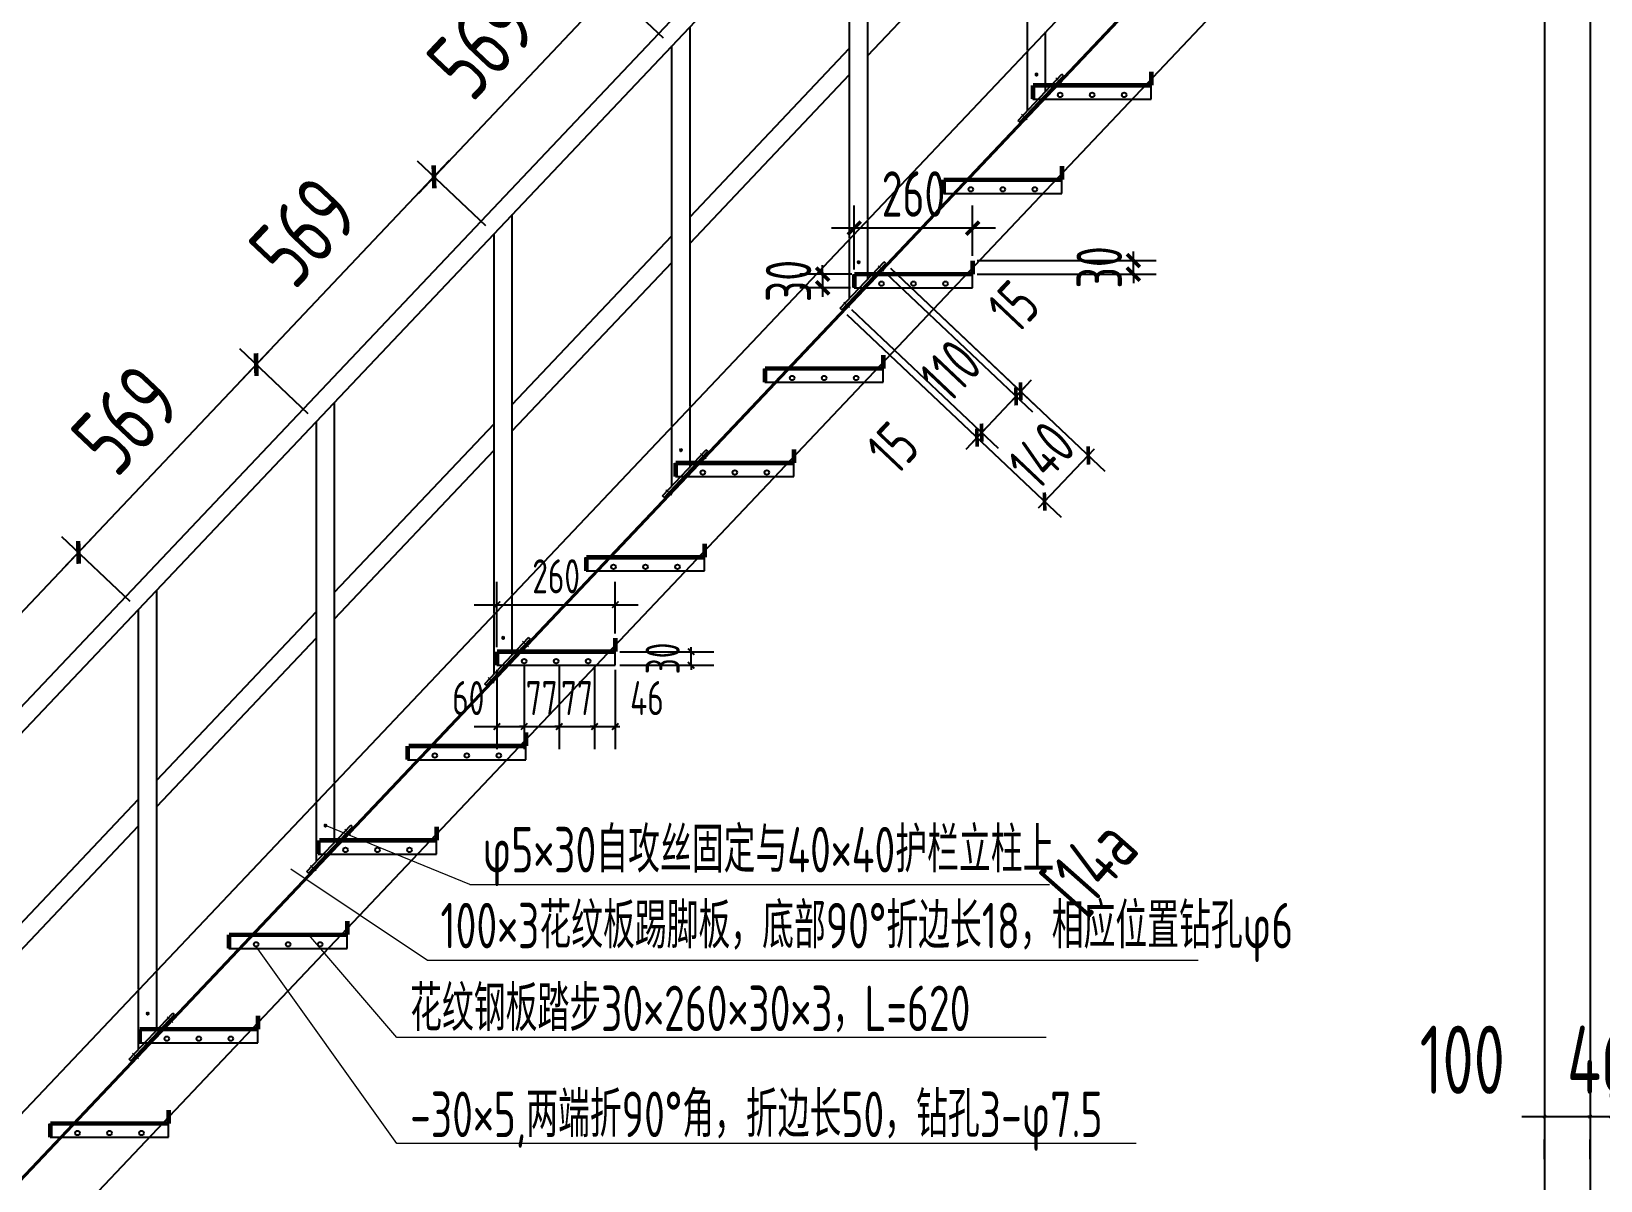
# Model space of a CAD drawing. Extents: x 498328 to 716449, y -893371 to -467753.
# Drawn here: x 532740 to 539642, y -870049 to -864996 of the extents above; entities that cross this region are included whole.
import ezdxf
from ezdxf.enums import TextEntityAlignment as Align

# ---------------------------------------------------------------- set-up
doc = ezdxf.new("R2010")
doc.units = 0
doc.header["$LTSCALE"] = 1000
doc.header["$PDMODE"] = 35
doc.header["$PDSIZE"] = 20
doc.linetypes.add('CENTER2', pattern=[28.575, 19.05, -3.175, 3.175, -3.175])
doc.layers.get('0').update_dxf_attribs({"linetype": 'CONTINUOUS'})
doc.layers.get('Defpoints').update_dxf_attribs({"linetype": 'CONTINUOUS'})
for name, color, linetype in [('01', 7, 'CONTINUOUS'), ('1轮廓实线层', 7, 'CONTINUOUS'), ('DIM', 3, 'CONTINUOUS'), ('PUB_TEXT', 7, 'CONTINUOUS'), ('焊缝', 1, 'CONTINUOUS'), ('设备基础', 2, 'CONTINUOUS')]:
    doc.layers.add(name, color=color, linetype=linetype)
doc.layers.add('平立面图文字', color=7, linetype='CONTINUOUS', lineweight=18)
doc.styles.add('StTextStyle', font='yjkeng.shx', dxfattribs={"width": 0.7, "height": 250, "bigfont": 'yjkchn.shx'})
doc.styles.add('TSSD_DIMENSION', font='Tssdeng.shx', dxfattribs={"width": 0.7, "bigfont": 'hztxt.shx'})
doc.styles.add('TSSD_REIN', font='Tssdeng.shx', dxfattribs={"width": 0.7, "bigfont": 'hztxt.shx'})
doc.dimstyles.new('TSSD_50_100', dxfattribs={"dimtxt": 300, "dimasz": 80, "dimexe": 100, "dimexo": 250, "dimgap": 100, "dimtad": 1, "dimdec": 0, "dimlfac": 0.5, "dimzin": 0, "dimdsep": 46, "dimtxsty": 'TSSD_DIMENSION', "dimblk": 'ARCHTICK', "dimcen": 0, "dimdle": 100, "dimclrt": 7, "dimadec": 0, "dimazin": 0, "dimtfac": 1, "dimtdec": 0, "dimtix": 1, "dimtmove": 2, "dimatfit": 3, "dimldrblk": 'ARCHTICK', "dimfxl": 0, "dimtolj": 1, "dimtzin": 0, "dimarcsym": 0})

# ---------------------------------------------------------------- blocks, each defined once
blk = doc.blocks.new('_ARCHTICK')
at = {"color": 0, "const_width": 0.4}
blk.add_lwpolyline([(-0.71, -0.71), (0.71, 0.71)], dxfattribs=at)
blk = doc.blocks.new('*D543')
at = {"layer": 'Defpoints', "color": 0, "transparency": 16777216}
for p in [(532946.6, -867286.9), (533211, -867537.3), (532429.1, -868363.1)]:
    blk.add_point(p, dxfattribs=at)
at = {"layer": 'DIM', "color": 0, "lineweight": -2, "transparency": 16777216}
for p, q in [((532095.9, -868185.3), (533015.3, -867214.3)), ((533174.7, -867503), (532874, -867218.2)), ((532392.7, -868328.7), (532092, -868044))]:
    blk.add_line(p, q, dxfattribs=at)
at = {"layer": 'DIM', "color": 0, "lineweight": -2, "transparency": 16777216, "xscale": 50, "yscale": 50, "zscale": 50}
for p, rotation in [((532946.6, -867286.9), 46.56131384240513), ((532164.6, -868112.7), 226.5613138424051)]:
    blk.add_blockref('_ARCHTICK', p, dxfattribs=dict(at, rotation=rotation))
at = {"layer": 'DIM', "color": 7, "transparency": 16777216, "insert": (532374.1, -867527.9), "char_height": 300, "attachment_point": 5, "rotation": 46.56131, "style": 'TSSD_DIMENSION'}
blk.add_mtext('\\A1;569', dxfattribs=at)
blk = doc.blocks.new('*D544')
at = {"layer": 'Defpoints', "color": 0, "transparency": 16777216}
for p in [(533728.5, -866461.1), (533993, -866711.5), (533211, -867537.3)]:
    blk.add_point(p, dxfattribs=at)
at = {"layer": 'DIM', "color": 0, "lineweight": -2, "transparency": 16777216}
for p, q in [((532877.8, -867359.5), (533797.3, -866388.5)), ((533956.7, -866677.2), (533655.9, -866392.4)), ((533174.7, -867503), (532874, -867218.2))]:
    blk.add_line(p, q, dxfattribs=at)
at = {"layer": 'DIM', "color": 0, "lineweight": -2, "transparency": 16777216, "xscale": 50, "yscale": 50, "zscale": 50}
for p, rotation in [((533728.5, -866461.1), 46.56131384306661), ((532946.6, -867286.9), 226.5613138430666)]:
    blk.add_blockref('_ARCHTICK', p, dxfattribs=dict(at, rotation=rotation))
at = {"layer": 'DIM', "color": 7, "transparency": 16777216, "insert": (533156, -866702.1), "char_height": 300, "attachment_point": 5, "rotation": 46.56131, "style": 'TSSD_DIMENSION'}
blk.add_mtext('\\A1;569', dxfattribs=at)
blk = doc.blocks.new('*D545')
at = {"layer": 'Defpoints', "color": 0, "transparency": 16777216}
for p in [(534510.5, -865635.3), (534774.9, -865885.8), (533993, -866711.5)]:
    blk.add_point(p, dxfattribs=at)
at = {"layer": 'DIM', "color": 0, "lineweight": -2, "transparency": 16777216}
for p, q in [((533659.8, -866533.7), (534579.3, -865562.7)), ((534738.6, -865851.4), (534437.9, -865566.6)), ((533956.7, -866677.2), (533655.9, -866392.4))]:
    blk.add_line(p, q, dxfattribs=at)
at = {"layer": 'DIM', "color": 0, "lineweight": -2, "transparency": 16777216, "xscale": 50, "yscale": 50, "zscale": 50}
for p, rotation in [((534510.5, -865635.3), 46.56131384306661), ((533728.5, -866461.1), 226.5613138430666)]:
    blk.add_blockref('_ARCHTICK', p, dxfattribs=dict(at, rotation=rotation))
at = {"layer": 'DIM', "color": 7, "transparency": 16777216, "insert": (533938, -865876.3), "char_height": 300, "attachment_point": 5, "rotation": 46.56131, "style": 'TSSD_DIMENSION'}
blk.add_mtext('\\A1;569', dxfattribs=at)
blk = doc.blocks.new('*D546')
at = {"layer": 'Defpoints', "color": 0, "transparency": 16777216}
for p in [(535292.5, -864809.6), (535556.9, -865060), (534774.9, -865885.8)]:
    blk.add_point(p, dxfattribs=at)
at = {"layer": 'DIM', "color": 0, "lineweight": -2, "transparency": 16777216}
for p, q in [((534441.7, -865708), (535361.2, -864736.9)), ((535520.6, -865025.6), (535219.9, -864740.8)), ((534738.6, -865851.4), (534437.9, -865566.6))]:
    blk.add_line(p, q, dxfattribs=at)
at = {"layer": 'DIM', "color": 0, "lineweight": -2, "transparency": 16777216, "xscale": 50, "yscale": 50, "zscale": 50}
for p, rotation in [((535292.5, -864809.6), 46.56131384306661), ((534510.5, -865635.3), 226.5613138430666)]:
    blk.add_blockref('_ARCHTICK', p, dxfattribs=dict(at, rotation=rotation))
at = {"layer": 'DIM', "color": 7, "transparency": 16777216, "insert": (534720, -865050.6), "char_height": 300, "attachment_point": 5, "rotation": 46.56131, "style": 'TSSD_DIMENSION'}
blk.add_mtext('\\A1;569', dxfattribs=at)
blk = doc.blocks.new('*D547')
at = {"layer": 'Defpoints', "color": 0, "transparency": 16777216}
for p in [(536074.4, -863983.8), (536338.9, -864234.2), (535556.9, -865060)]:
    blk.add_point(p, dxfattribs=at)
at = {"layer": 'DIM', "color": 0, "lineweight": -2, "transparency": 16777216}
for p, q in [((535223.7, -864882.2), (536143.2, -863911.2)), ((536302.6, -864199.8), (536001.8, -863915)), ((535520.6, -865025.6), (535219.9, -864740.8))]:
    blk.add_line(p, q, dxfattribs=at)
at = {"layer": 'DIM', "color": 0, "lineweight": -2, "transparency": 16777216, "xscale": 50, "yscale": 50, "zscale": 50}
for p, rotation in [((536074.4, -863983.8), 46.56131384306661), ((535292.5, -864809.6), 226.5613138430666)]:
    blk.add_blockref('_ARCHTICK', p, dxfattribs=dict(at, rotation=rotation))
at = {"layer": 'DIM', "color": 7, "transparency": 16777216, "insert": (535501.9, -864224.8), "char_height": 300, "attachment_point": 5, "rotation": 46.56131, "style": 'TSSD_DIMENSION'}
blk.add_mtext('\\A1;569', dxfattribs=at)
blk = doc.blocks.new('*D554')
at = {"layer": 'Defpoints', "color": 0, "transparency": 16777216}
for p in [(536504.8, -866023.2), (536312.3, -866226.6), (537388.8, -866860.3)]:
    blk.add_point(p, dxfattribs=at)
at = {"layer": 'DIM', "color": 0, "lineweight": -2, "transparency": 16777216}
for p, q in [((536519.3, -866037), (537461.4, -866929.1)), ((536326.8, -866240.3), (537268.9, -867132.4)), ((537388.8, -866860.3), (537416.3, -866831.3)), ((537196.3, -867063.6), (537388.8, -866860.3)), ((537196.3, -867063.6), (537168.8, -867092.7))]:
    blk.add_line(p, q, dxfattribs=at)
at = {"layer": 'DIM', "color": 0, "lineweight": -2, "transparency": 16777216, "xscale": 40, "yscale": 40, "zscale": 40}
for p, rotation in [((537388.8, -866860.3), 226.5613138423711), ((537196.3, -867063.6), 46.56131384237104)]:
    blk.add_blockref('_ARCHTICK', p, dxfattribs=dict(at, rotation=rotation))
at = {"layer": 'DIM', "color": 7, "transparency": 16777216, "insert": (537183.6, -866858.9), "char_height": 200, "attachment_point": 5, "rotation": 46.56131, "style": 'TSSD_DIMENSION'}
blk.add_mtext('\\A1;140', dxfattribs=at)
blk = doc.blocks.new('*D555')
at = {"layer": 'Defpoints', "color": 0, "transparency": 16777216}
for p in [(536312.3, -866226.6), (536332.9, -866204.8), (536919.6, -866760.3)]:
    blk.add_point(p, dxfattribs=at)
at = {"layer": 'DIM', "color": 0, "lineweight": -2, "transparency": 16777216}
for p, q in [((536347.5, -866218.5), (536992.2, -866829.1)), ((536326.8, -866240.3), (536971.6, -866850.9)), ((536899, -866782.1), (536871.5, -866811.2)), ((536899, -866782.1), (536919.6, -866760.3)), ((536919.6, -866760.3), (536947.1, -866731.3))]:
    blk.add_line(p, q, dxfattribs=at)
at = {"layer": 'DIM', "color": 0, "lineweight": -2, "transparency": 16777216, "xscale": 40, "yscale": 40, "zscale": 40}
for p, rotation in [((536919.6, -866760.3), 226.5613138423768), ((536899, -866782.1), 46.5613138423768)]:
    blk.add_blockref('_ARCHTICK', p, dxfattribs=dict(at, rotation=rotation))
at = {"layer": 'DIM', "color": 7, "transparency": 16777216, "insert": (536529, -866826.8), "char_height": 200, "attachment_point": 5, "rotation": 46.56131, "style": 'TSSD_DIMENSION'}
blk.add_mtext('\\A1;15', dxfattribs=at)
blk = doc.blocks.new('*D556')
at = {"layer": 'Defpoints', "color": 0, "transparency": 16777216}
for p in [(536484.2, -866045), (536332.9, -866204.8), (537070.9, -866600.6)]:
    blk.add_point(p, dxfattribs=at)
at = {"layer": 'DIM', "color": 0, "lineweight": -2, "transparency": 16777216}
for p, q in [((536498.7, -866058.8), (537143.5, -866669.4)), ((536347.5, -866218.5), (536992.2, -866829.1)), ((536850.9, -866832.9), (537139.6, -866528))]:
    blk.add_line(p, q, dxfattribs=at)
at = {"layer": 'DIM', "color": 0, "lineweight": -2, "transparency": 16777216, "xscale": 40, "yscale": 40, "zscale": 40}
for p, rotation in [((537070.9, -866600.6), 46.56131384306661), ((536919.6, -866760.3), 226.5613138430666)]:
    blk.add_blockref('_ARCHTICK', p, dxfattribs=dict(at, rotation=rotation))
at = {"layer": 'DIM', "color": 7, "transparency": 16777216, "insert": (536782.5, -866487.1), "char_height": 200, "attachment_point": 5, "rotation": 46.56131, "style": 'TSSD_DIMENSION'}
blk.add_mtext('\\A1;110', dxfattribs=at)
blk = doc.blocks.new('*D557')
at = {"layer": 'Defpoints', "color": 0, "transparency": 16777216}
for p in [(536504.8, -866023.2), (536484.2, -866045), (537091.5, -866578.8)]:
    blk.add_point(p, dxfattribs=at)
at = {"layer": 'DIM', "color": 0, "lineweight": -2, "transparency": 16777216}
for p, q in [((536498.7, -866058.8), (537143.5, -866669.4)), ((536519.3, -866037), (537164.1, -866647.6)), ((537070.9, -866600.6), (537091.5, -866578.8)), ((537091.5, -866578.8), (537119, -866549.8)), ((537070.9, -866600.6), (537043.4, -866629.6))]:
    blk.add_line(p, q, dxfattribs=at)
at = {"layer": 'DIM', "color": 0, "lineweight": -2, "transparency": 16777216, "xscale": 40, "yscale": 40, "zscale": 40}
for p, rotation in [((537070.9, -866600.6), 46.56131384306656), ((537091.5, -866578.8), 226.5613138430666)]:
    blk.add_blockref('_ARCHTICK', p, dxfattribs=dict(at, rotation=rotation))
at = {"layer": 'DIM', "color": 7, "transparency": 16777216, "insert": (537059.9, -866205.2), "char_height": 200, "attachment_point": 5, "rotation": 46.56131, "style": 'TSSD_DIMENSION'}
blk.add_mtext('\\A1;15', dxfattribs=at)
blk = doc.blocks.new('*D558')
at = {"layer": 'Defpoints', "color": 0, "transparency": 16777216}
for p in [(536880, -866003.4), (537587.1, -866003.4), (536880, -866063.4)]:
    blk.add_point(p, dxfattribs=at)
at = {"layer": 'DIM', "color": 0, "lineweight": -2, "transparency": 16777216}
for p, q in [((536900, -866003.4), (537687.1, -866003.4)), ((537587.1, -866003.4), (537587.1, -865963.4)), ((537587.1, -866063.4), (537587.1, -866003.4)), ((536900, -866063.4), (537687.1, -866063.4)), ((537587.1, -866063.4), (537587.1, -866103.4))]:
    blk.add_line(p, q, dxfattribs=at)
at = {"layer": 'DIM', "color": 0, "lineweight": -2, "transparency": 16777216, "xscale": 40, "yscale": 40, "zscale": 40}
for p, rotation in [((537587.1, -866003.4), 270), ((537587.1, -866063.4), 90)]:
    blk.add_blockref('_ARCHTICK', p, dxfattribs=dict(at, rotation=rotation))
at = {"layer": 'DIM', "color": 7, "transparency": 16777216, "insert": (537437.1, -866033.4), "char_height": 200, "attachment_point": 5, "rotation": 90, "style": 'TSSD_DIMENSION'}
blk.add_mtext('\\A1;30', dxfattribs=at)
blk = doc.blocks.new('*D559')
at = {"layer": 'Defpoints', "color": 0, "transparency": 16777216}
for p in [(536368.8, -866063.4), (536220.1, -866123.4), (536363.4, -866123.4)]:
    blk.add_point(p, dxfattribs=at)
at = {"layer": 'DIM', "color": 0, "lineweight": -2, "transparency": 16777216}
for p, q in [((536220.1, -866063.4), (536220.1, -866023.4)), ((536348.8, -866063.4), (536120.1, -866063.4)), ((536220.1, -866063.4), (536220.1, -866123.4)), ((536343.4, -866123.4), (536120.1, -866123.4)), ((536220.1, -866123.4), (536220.1, -866163.4))]:
    blk.add_line(p, q, dxfattribs=at)
at = {"layer": 'DIM', "color": 0, "lineweight": -2, "transparency": 16777216, "xscale": 40, "yscale": 40, "zscale": 40}
for p, rotation in [((536220.1, -866063.4), 270), ((536220.1, -866123.4), 90)]:
    blk.add_blockref('_ARCHTICK', p, dxfattribs=dict(at, rotation=rotation))
at = {"layer": 'DIM', "color": 7, "transparency": 16777216, "insert": (536070.1, -866093.4), "char_height": 200, "attachment_point": 5, "rotation": 90, "style": 'TSSD_DIMENSION'}
blk.add_mtext('\\A1;30', dxfattribs=at)
blk = doc.blocks.new('*D560')
at = {"layer": 'Defpoints', "color": 0, "transparency": 16777216}
for p in [(536359.4, -865860.9), (536880, -866003.4), (536359.4, -866063.4)]:
    blk.add_point(p, dxfattribs=at)
at = {"layer": 'DIM', "color": 0, "lineweight": -2, "transparency": 16777216}
for p, q in [((536359.4, -866043.4), (536359.4, -865760.9)), ((536880, -865983.4), (536880, -865760.9)), ((536980, -865860.9), (536259.4, -865860.9))]:
    blk.add_line(p, q, dxfattribs=at)
at = {"layer": 'DIM', "color": 0, "lineweight": -2, "transparency": 16777216, "xscale": 40, "yscale": 40, "zscale": 40, "rotation": 180}
blk.add_blockref('_ARCHTICK', (536359.4, -865860.9), dxfattribs=at)
at = {"layer": 'DIM', "color": 0, "lineweight": -2, "transparency": 16777216, "xscale": 40, "yscale": 40, "zscale": 40}
blk.add_blockref('_ARCHTICK', (536880, -865860.9), dxfattribs=at)
at = {"layer": 'DIM', "color": 7, "transparency": 16777216, "insert": (536619.7, -865710.9), "char_height": 200, "attachment_point": 5, "style": 'TSSD_DIMENSION'}
blk.add_mtext('\\A1;260', dxfattribs=at)
blk = doc.blocks.new('*D561')
at = {"layer": 'Defpoints', "color": 0, "transparency": 16777216}
for p in [(534787.5, -867783.4), (534906.9, -867765.2), (534906.9, -868052.6)]:
    blk.add_point(p, dxfattribs=at)
at = {"layer": 'DIM', "color": 0, "lineweight": -2, "transparency": 16777216}
for p, q in [((534787.5, -867803.4), (534787.5, -868152.6)), ((534906.9, -867785.2), (534906.9, -868152.6)), ((534687.5, -868052.6), (535006.9, -868052.6))]:
    blk.add_line(p, q, dxfattribs=at)
at = {"layer": 'DIM', "color": 0, "lineweight": -2, "transparency": 16777216, "xscale": 20, "yscale": 20, "zscale": 20, "rotation": 180}
blk.add_blockref('_ARCHTICK', (534787.5, -868052.6), dxfattribs=at)
at = {"layer": 'DIM', "color": 0, "lineweight": -2, "transparency": 16777216, "xscale": 20, "yscale": 20, "zscale": 20}
blk.add_blockref('_ARCHTICK', (534906.9, -868052.6), dxfattribs=at)
at = {"layer": 'DIM', "color": 7, "transparency": 16777216, "insert": (534661.6, -867927.6), "char_height": 150, "attachment_point": 5, "style": 'TSSD_DIMENSION'}
blk.add_mtext('\\A1;60', dxfattribs=at)
blk = doc.blocks.new('*D562')
at = {"layer": 'Defpoints', "color": 0, "transparency": 16777216}
for p in [(534906.9, -867765.2), (535061.8, -867765.2), (535061.8, -868052.6)]:
    blk.add_point(p, dxfattribs=at)
at = {"layer": 'DIM', "color": 0, "lineweight": -2, "transparency": 16777216}
for p, q in [((534906.9, -867785.2), (534906.9, -868152.6)), ((535061.8, -867785.2), (535061.8, -868152.6)), ((534906.9, -868052.6), (534886.9, -868052.6)), ((534906.9, -868052.6), (535061.8, -868052.6)), ((535061.8, -868052.6), (535081.8, -868052.6))]:
    blk.add_line(p, q, dxfattribs=at)
at = {"layer": 'DIM', "color": 0, "lineweight": -2, "transparency": 16777216, "xscale": 20, "yscale": 20, "zscale": 20}
blk.add_blockref('_ARCHTICK', (534906.9, -868052.6), dxfattribs=at)
at = {"layer": 'DIM', "color": 0, "lineweight": -2, "transparency": 16777216, "xscale": 20, "yscale": 20, "zscale": 20, "rotation": 180}
blk.add_blockref('_ARCHTICK', (535061.8, -868052.6), dxfattribs=at)
at = {"layer": 'DIM', "color": 7, "transparency": 16777216, "insert": (534984.4, -867927.6), "char_height": 150, "attachment_point": 5, "style": 'TSSD_DIMENSION'}
blk.add_mtext('\\A1;77', dxfattribs=at)
blk = doc.blocks.new('*D563')
at = {"layer": 'Defpoints', "color": 0, "transparency": 16777216}
for p in [(535061.8, -867765.2), (535216.8, -867765.2), (535216.8, -868052.6)]:
    blk.add_point(p, dxfattribs=at)
at = {"layer": 'DIM', "color": 0, "lineweight": -2, "transparency": 16777216}
for p, q in [((535061.8, -867785.2), (535061.8, -868152.6)), ((535216.8, -867785.2), (535216.8, -868152.6)), ((535061.8, -868052.6), (535041.8, -868052.6)), ((535061.8, -868052.6), (535216.8, -868052.6)), ((535216.8, -868052.6), (535236.8, -868052.6))]:
    blk.add_line(p, q, dxfattribs=at)
at = {"layer": 'DIM', "color": 0, "lineweight": -2, "transparency": 16777216, "xscale": 20, "yscale": 20, "zscale": 20}
blk.add_blockref('_ARCHTICK', (535061.8, -868052.6), dxfattribs=at)
at = {"layer": 'DIM', "color": 0, "lineweight": -2, "transparency": 16777216, "xscale": 20, "yscale": 20, "zscale": 20, "rotation": 180}
blk.add_blockref('_ARCHTICK', (535216.8, -868052.6), dxfattribs=at)
at = {"layer": 'DIM', "color": 7, "transparency": 16777216, "insert": (535139.3, -867927.6), "char_height": 150, "attachment_point": 5, "style": 'TSSD_DIMENSION'}
blk.add_mtext('\\A1;77', dxfattribs=at)
blk = doc.blocks.new('*D564')
at = {"layer": 'Defpoints', "color": 0, "transparency": 16777216}
for p in [(535216.8, -867765.2), (535308.1, -867783.3), (535308.1, -868052.6)]:
    blk.add_point(p, dxfattribs=at)
at = {"layer": 'DIM', "color": 0, "lineweight": -2, "transparency": 16777216}
for p, q in [((535216.8, -867785.2), (535216.8, -868152.6)), ((535308.1, -867803.3), (535308.1, -868152.6)), ((535216.8, -868052.6), (535196.8, -868052.6)), ((535216.8, -868052.6), (535308.1, -868052.6)), ((535308.1, -868052.6), (535328.1, -868052.6))]:
    blk.add_line(p, q, dxfattribs=at)
at = {"layer": 'DIM', "color": 0, "lineweight": -2, "transparency": 16777216, "xscale": 20, "yscale": 20, "zscale": 20}
blk.add_blockref('_ARCHTICK', (535216.8, -868052.6), dxfattribs=at)
at = {"layer": 'DIM', "color": 0, "lineweight": -2, "transparency": 16777216, "xscale": 20, "yscale": 20, "zscale": 20, "rotation": 180}
blk.add_blockref('_ARCHTICK', (535308.1, -868052.6), dxfattribs=at)
at = {"layer": 'DIM', "color": 7, "transparency": 16777216, "insert": (535447.3, -867927.6), "char_height": 150, "attachment_point": 5, "style": 'TSSD_DIMENSION'}
blk.add_mtext('\\A1;46', dxfattribs=at)
blk = doc.blocks.new('*D565')
at = {"layer": 'Defpoints', "color": 0, "transparency": 16777216}
for p in [(535308.1, -867516.9), (535308.1, -867663.4), (534787.5, -867723.4)]:
    blk.add_point(p, dxfattribs=at)
at = {"layer": 'DIM', "color": 0, "lineweight": -2, "transparency": 16777216}
for p, q in [((534787.5, -867703.4), (534787.5, -867416.9)), ((535308.1, -867643.4), (535308.1, -867416.9)), ((534687.5, -867516.9), (535408.1, -867516.9))]:
    blk.add_line(p, q, dxfattribs=at)
at = {"layer": 'DIM', "color": 0, "lineweight": -2, "transparency": 16777216, "xscale": 20, "yscale": 20, "zscale": 20, "rotation": 180}
blk.add_blockref('_ARCHTICK', (534787.5, -867516.9), dxfattribs=at)
at = {"layer": 'DIM', "color": 0, "lineweight": -2, "transparency": 16777216, "xscale": 20, "yscale": 20, "zscale": 20}
blk.add_blockref('_ARCHTICK', (535308.1, -867516.9), dxfattribs=at)
at = {"layer": 'DIM', "color": 7, "transparency": 16777216, "insert": (535047.8, -867391.9), "char_height": 150, "attachment_point": 5, "style": 'TSSD_DIMENSION'}
blk.add_mtext('\\A1;260', dxfattribs=at)
blk = doc.blocks.new('*D566')
at = {"layer": 'Defpoints', "color": 0, "transparency": 16777216}
for p in [(535308.1, -867723.4), (535641.6, -867723.4), (535308.1, -867783.3)]:
    blk.add_point(p, dxfattribs=at)
at = {"layer": 'DIM', "color": 0, "lineweight": -2, "transparency": 16777216}
for p, q in [((535328.1, -867723.4), (535741.6, -867723.4)), ((535641.6, -867723.4), (535641.6, -867703.4)), ((535641.6, -867783.3), (535641.6, -867723.4)), ((535328.1, -867783.3), (535741.6, -867783.3)), ((535641.6, -867783.3), (535641.6, -867803.3))]:
    blk.add_line(p, q, dxfattribs=at)
at = {"layer": 'DIM', "color": 0, "lineweight": -2, "transparency": 16777216, "xscale": 20, "yscale": 20, "zscale": 20}
for p, rotation in [((535641.6, -867723.4), 270), ((535641.6, -867783.3), 90)]:
    blk.add_blockref('_ARCHTICK', p, dxfattribs=dict(at, rotation=rotation))
at = {"layer": 'DIM', "color": 7, "transparency": 16777216, "insert": (535516.6, -867753.3), "char_height": 150, "attachment_point": 5, "rotation": 90, "style": 'TSSD_DIMENSION'}
blk.add_mtext('\\A1;30', dxfattribs=at)
blk = doc.blocks.new('*D580')
at = {"layer": 'Defpoints', "color": 0, "transparency": 16777216}
for p in [(539396, -869705.2), (539596, -869705.2), (539596, -869767.9)]:
    blk.add_point(p, dxfattribs=at)
at = {"layer": 'DIM', "color": 0, "lineweight": -2, "transparency": 16777216}
for p, q in [((539296, -869767.9), (539696, -869767.9)), ((539396, -869955.2), (539396, -869867.9)), ((539596, -869955.2), (539596, -869867.9))]:
    blk.add_line(p, q, dxfattribs=at)
at = {"layer": 'DIM', "color": 0, "lineweight": -2, "transparency": 16777216, "xscale": 10, "yscale": 10, "zscale": 10, "rotation": 180}
blk.add_blockref('_ARCHTICK', (539396, -869767.9), dxfattribs=at)
at = {"layer": 'DIM', "color": 0, "lineweight": -2, "transparency": 16777216, "xscale": 10, "yscale": 10, "zscale": 10}
blk.add_blockref('_ARCHTICK', (539596, -869767.9), dxfattribs=at)
at = {"layer": 'DIM', "color": 7, "transparency": 16777216, "insert": (539033.9, -869517.9), "char_height": 300, "attachment_point": 5, "style": 'TSSD_DIMENSION'}
blk.add_mtext('\\A1;100', dxfattribs=at)
blk = doc.blocks.new('*D581')
at = {"layer": 'Defpoints', "color": 0, "transparency": 16777216}
for p in [(539596, -869705.2), (539687.7, -869767.9), (539687.7, -869932.6)]:
    blk.add_point(p, dxfattribs=at)
at = {"layer": 'DIM', "color": 0, "lineweight": -2, "transparency": 16777216}
for p, q in [((539687.7, -869682.6), (539687.7, -869667.9)), ((539596, -869767.9), (539586, -869767.9)), ((539596, -869767.9), (539687.7, -869767.9)), ((539687.7, -869767.9), (539697.7, -869767.9)), ((539596, -869955.2), (539596, -869867.9))]:
    blk.add_line(p, q, dxfattribs=at)
at = {"layer": 'DIM', "color": 0, "lineweight": -2, "transparency": 16777216, "xscale": 10, "yscale": 10, "zscale": 10}
blk.add_blockref('_ARCHTICK', (539596, -869767.9), dxfattribs=at)
at = {"layer": 'DIM', "color": 0, "lineweight": -2, "transparency": 16777216, "xscale": 10, "yscale": 10, "zscale": 10, "rotation": 180}
blk.add_blockref('_ARCHTICK', (539687.7, -869767.9), dxfattribs=at)
at = {"layer": 'DIM', "color": 7, "transparency": 16777216, "insert": (539641.9, -869517.9), "char_height": 300, "attachment_point": 5, "style": 'TSSD_DIMENSION'}
blk.add_mtext('\\A1;46', dxfattribs=at)
blk = doc.blocks.new('*D582')
at = {"layer": 'Defpoints', "color": 0, "transparency": 16777216}
for p in [(539887.7, -869767.9), (539687.7, -869932.6), (539887.7, -869932.6)]:
    blk.add_point(p, dxfattribs=at)
at = {"layer": 'DIM', "color": 0, "lineweight": -2, "transparency": 16777216}
for p, q in [((539687.7, -869682.6), (539687.7, -869667.9)), ((539887.7, -869682.6), (539887.7, -869667.9)), ((539587.7, -869767.9), (539987.7, -869767.9))]:
    blk.add_line(p, q, dxfattribs=at)
at = {"layer": 'DIM', "color": 0, "lineweight": -2, "transparency": 16777216, "xscale": 10, "yscale": 10, "zscale": 10, "rotation": 180}
blk.add_blockref('_ARCHTICK', (539687.7, -869767.9), dxfattribs=at)
at = {"layer": 'DIM', "color": 0, "lineweight": -2, "transparency": 16777216, "xscale": 10, "yscale": 10, "zscale": 10}
blk.add_blockref('_ARCHTICK', (539887.7, -869767.9), dxfattribs=at)
at = {"layer": 'DIM', "color": 7, "transparency": 16777216, "insert": (540216, -869517.9), "char_height": 300, "attachment_point": 5, "style": 'TSSD_DIMENSION'}
blk.add_mtext('\\A1;100', dxfattribs=at)

msp = doc.modelspace()

# ---------------------------------------------------------------- linework, layer by layer
at = {"layer": '01', "color": 8, "lineweight": 9}
for p, q in [((534667.9, -868746.7), (534033, -868488.2)), ((533880.2, -868678.9), (534482.1, -869080.6)), ((534667.9, -868746.7), (537217.7, -868746.7)), ((534346.6, -869420.3), (533959.4, -868968.4)), ((534346.6, -869886.3), (533728, -869020.2)), ((534482.1, -869080.6), (537872.4, -869080.6)), ((537203.6, -869420.3), (534346.6, -869420.3)), ((537599.9, -869886.3), (534346.6, -869886.3))]:
    msp.add_line(p, q, dxfattribs=at)
at = {"layer": '1轮廓实线层', "color": 8, "linetype": 'CENTER2', "lineweight": 20, "ltscale": 0.01}
for p, q in [((537271.7, -865224.5), (537246.1, -865200.2)), ((537120.4, -865384.2), (537094.8, -865360)), ((536489.7, -866050.3), (536464.1, -866026)), ((536338.5, -866210), (536312.9, -866185.8)), ((535707.8, -866876.1), (535682.2, -866851.8)), ((535556.5, -867035.8), (535530.9, -867011.5)), ((534925.8, -867701.8), (534900.2, -867677.6)), ((534774.5, -867861.6), (534748.9, -867837.3)), ((534143.8, -868527.6), (534118.2, -868503.4)), ((533992.6, -868687.4), (533967, -868663.1)), ((533361.9, -869353.4), (533336.3, -869329.2)), ((533210.6, -869513.1), (533185, -869488.9))]:
    msp.add_line(p, q, dxfattribs=at)
at = {"layer": '1轮廓实线层', "lineweight": 9, "const_width": 20}
for points in [[(537665.9, -865233.4), (537665.9, -865173.4)], [(537145.4, -865233.4), (537665.9, -865233.4)], [(537145.4, -865233.4), (537145.4, -865293.4)], [(537273, -865648.4), (537273, -865588.4)], [(536752.4, -865648.4), (537273, -865648.4)], [(536752.4, -865648.4), (536752.4, -865708.4)], [(536880, -866063.4), (536880, -866003.4)], [(536359.4, -866063.4), (536880, -866063.4)], [(536359.4, -866063.4), (536359.4, -866123.4)], [(536487, -866478.4), (536487, -866418.4)], [(535966.4, -866478.4), (536487, -866478.4)], [(535966.4, -866478.4), (535966.4, -866538.4)], [(536094, -866893.4), (536094, -866833.4)], [(535573.5, -866893.4), (536094, -866893.4)], [(535573.5, -866893.4), (535573.5, -866953.4)], [(535701, -867308.4), (535701, -867248.4)], [(535180.5, -867308.4), (535701, -867308.4)], [(535180.5, -867308.4), (535180.5, -867368.4)], [(535308.1, -867723.4), (535308.1, -867663.4)], [(534787.5, -867723.4), (535308.1, -867723.4)], [(534787.5, -867723.4), (534787.5, -867783.4)], [(534915.1, -868138.4), (534915.1, -868078.4)], [(534394.5, -868138.4), (534394.5, -868198.4)], [(534398.5, -868138.4), (534915.1, -868138.4)], [(534522.1, -868553.4), (534522.1, -868493.4)], [(534001.6, -868553.4), (534001.6, -868613.4)], [(534005.6, -868553.4), (534522.1, -868553.4)], [(534129.1, -868968.4), (534129.1, -868908.4)], [(533608.6, -868968.4), (534129.1, -868968.4)], [(533608.6, -868968.4), (533608.6, -869028.4)], [(533736.2, -869383.4), (533736.2, -869323.4)], [(533215.6, -869383.4), (533736.2, -869383.4)], [(533215.6, -869383.4), (533215.6, -869443.4)], [(533343.2, -869798.4), (533343.2, -869738.4)], [(532822.6, -869798.4), (533343.2, -869798.4)], [(532822.6, -869798.4), (532822.6, -869858.4)]]:
    msp.add_lwpolyline(points, dxfattribs=at)
at = {"layer": '焊缝', "color": 0}
for p, q in [((537120.8, -865078.8), (537120.8, -863408.4)), ((536418.9, -865820.1), (536418.9, -864149.7)), ((536338.9, -865904.6), (536338.9, -864234.2)), ((535636.9, -866645.9), (535636.9, -864975.5)), ((535556.9, -866730.4), (535556.9, -865060)), ((534854.9, -867471.7), (534854.9, -865801.3)), ((534774.9, -867556.2), (534774.9, -865885.8)), ((534073, -868297.5), (534073, -866627.1)), ((533993, -868382), (533993, -866711.5)), ((533291, -869123.3), (533291, -867452.8)), ((533211, -869207.7), (533211, -867537.3)), ((533963.4, -868707.1), (534155.9, -868503.8)), ((533182.4, -869531.8), (533374.9, -869328.5))]:
    msp.add_line(p, q, dxfattribs=at)
at = {"layer": '焊缝', "color": 8}
for p, q in [((537279.5, -865190.6), (537272.2, -865183.7)), ((537279.5, -865190.6), (537286.8, -865197.5)), ((537087, -865393.9), (537079.7, -865387)), ((537087, -865393.9), (537094.3, -865400.8)), ((536497.5, -866016.4), (536490.3, -866009.5)), ((536497.5, -866016.4), (536504.8, -866023.2)), ((536305, -866219.7), (536297.7, -866212.8)), ((536305, -866219.7), (536312.3, -866226.6)), ((535715.6, -866842.2), (535708.3, -866835.3)), ((535715.6, -866842.2), (535722.8, -866849)), ((535523.1, -867045.5), (535515.8, -867038.6)), ((535523.1, -867045.5), (535530.3, -867052.3)), ((534933.6, -867667.9), (534926.3, -867661.1)), ((534933.6, -867667.9), (534940.9, -867674.8)), ((534741.1, -867871.3), (534733.8, -867864.4)), ((534741.1, -867871.3), (534748.4, -867878.1)), ((534151.7, -868493.7), (534144.4, -868486.8)), ((534151.7, -868493.7), (534158.9, -868500.6)), ((533959.1, -868697), (533951.9, -868690.1)), ((533959.1, -868697), (533966.4, -868703.9)), ((533369.7, -869319.5), (533362.4, -869312.6)), ((533369.7, -869319.5), (533376.9, -869326.4)), ((533177.2, -869522.8), (533169.9, -869515.9)), ((533177.2, -869522.8), (533184.4, -869529.7))]:
    msp.add_line(p, q, dxfattribs=at)
at = {"layer": '设备基础', "color": 0}
for p, q in [((531647.1, -869072.6), (539466, -860815.4)), ((531727.1, -869104.4), (539466.7, -860931)), ((531687.1, -870820.1), (539072.4, -863020.9)), ((531673.7, -871116.4), (539213.3, -863154.2)), ((531736.9, -871058.4), (539217.7, -863158.4)), ((531927, -871264.9), (539338.1, -863438.4)), ((539396, -863470.4), (539396, -871423.4)), ((539596, -863470.4), (539596, -871375)), ((536418.9, -865101.3), (537120.8, -864360)), ((535636.9, -865810.7), (536338.9, -865069.4)), ((535636.9, -865927), (536338.9, -865185.7)), ((534854.9, -866636.5), (535556.9, -865895.2)), ((534854.9, -866752.8), (535556.9, -866011.5)), ((534073, -867462.3), (534774.9, -866721)), ((534073, -867578.6), (534774.9, -866837.3)), ((533291, -868288.1), (533993, -867546.8)), ((533291, -868404.4), (533993, -867663.1)), ((534757.1, -867868.9), (534894.7, -867723.7)), ((532509.1, -869113.8), (533211, -868372.5)), ((532509.1, -869230.2), (533211, -868488.9))]:
    msp.add_line(p, q, dxfattribs=at)
at = {"layer": '设备基础', "color": 8}
for p, q in [((537200.8, -865259.1), (537200.8, -864997.3)), ((537120.8, -865343.6), (537120.8, -865081.8)), ((537079.7, -865387), (537272.2, -865183.7)), ((537087, -865393.9), (537279.5, -865190.6)), ((537145.4, -865293.3), (537145.4, -865233.4)), ((537665.9, -865293.3), (537665.9, -865233.4)), ((537145.4, -865293.4), (537665.9, -865293.3)), ((536752.4, -865708.3), (536752.4, -865648.4)), ((537273, -865708.3), (537273, -865648.4)), ((536752.4, -865708.4), (537273, -865708.3)), ((536418.9, -866084.9), (536418.9, -865823.1)), ((536338.9, -866169.3), (536338.9, -865907.6)), ((536297.7, -866212.8), (536490.3, -866009.5)), ((536305, -866219.7), (536497.5, -866016.4)), ((536359.4, -866123.3), (536359.4, -866063.4)), ((536880, -866123.3), (536880, -866063.4)), ((536359.4, -866123.4), (536880, -866123.3)), ((535963.8, -866538.3), (535963.8, -866478.4)), ((536487, -866538.3), (536487, -866478.4)), ((535966.4, -866538.4), (536487, -866538.3)), ((535636.9, -866910.7), (535636.9, -866648.9)), ((535556.9, -866995.1), (535556.9, -866733.4)), ((535515.8, -867038.6), (535708.3, -866835.3)), ((535523.1, -867045.5), (535715.6, -866842.2)), ((535573.5, -866953.3), (535573.5, -866893.4)), ((536094, -866953.3), (536094, -866893.4)), ((535573.5, -866953.4), (536094, -866953.3)), ((535180.5, -867368.3), (535180.5, -867308.4)), ((535701, -867368.3), (535701, -867308.4)), ((535180.5, -867368.4), (535701, -867368.3)), ((534854.9, -867736.4), (534854.9, -867474.7)), ((534774.9, -867820.9), (534774.9, -867559.2)), ((534733.8, -867864.4), (534926.3, -867661.1)), ((534741.1, -867871.3), (534933.6, -867667.9)), ((534787.5, -867783.3), (534787.5, -867723.4)), ((535308.1, -867783.3), (535308.1, -867723.4)), ((534787.5, -867783.3), (535308.1, -867783.3)), ((534398.5, -868198.3), (534398.5, -868138.4)), ((534915.1, -868198.3), (534915.1, -868138.4)), ((534394.5, -868198.4), (534915.1, -868198.3)), ((534073, -868562.2), (534073, -868300.5)), ((533993, -868646.7), (533993, -868385)), ((533951.9, -868690.1), (534144.4, -868486.8)), ((533959.1, -868697), (534151.7, -868493.7)), ((534005.6, -868613.3), (534005.6, -868553.4)), ((534522.1, -868613.3), (534522.1, -868553.4)), ((534001.6, -868613.4), (534522.1, -868613.3)), ((533608.6, -869028.3), (533608.6, -868968.4)), ((534129.1, -869028.3), (534129.1, -868968.4)), ((533608.6, -869028.3), (534129.1, -869028.3)), ((533291, -869388), (533291, -869126.3)), ((533211, -869472.5), (533211, -869210.7)), ((533169.9, -869515.9), (533362.4, -869312.6)), ((533177.2, -869522.8), (533369.7, -869319.5)), ((533215.6, -869444), (533215.6, -869384.1)), ((533736.2, -869443.3), (533736.2, -869383.4)), ((533215.6, -869443.4), (533736.2, -869443.3)), ((532822.6, -869858.3), (532822.6, -869798.4)), ((533343.2, -869858.3), (533343.2, -869798.4)), ((532822.6, -869858.4), (533343.2, -869858.3))]:
    msp.add_line(p, q, dxfattribs=at)
for centre in [(537265.1, -865275.2), (537405.9, -865275.2), (537546.7, -865275.2), (536872.1, -865690.2), (537012.9, -865690.2), (537153.8, -865690.2), (536479.2, -866105.2), (536620, -866105.2), (536760.8, -866105.2), (536086.2, -866520.2), (536227, -866520.2), (536367.8, -866520.2), (535693.2, -866935.2), (535834, -866935.2), (535974.8, -866935.2), (535300.2, -867350.2), (535441, -867350.2), (535581.8, -867350.2), (534907.3, -867765.2), (535048.1, -867765.2), (535188.9, -867765.2), (534514.3, -868180.2), (534655.1, -868180.2), (534795.9, -868180.2), (534121.3, -868595.2), (534262.1, -868595.2), (534402.9, -868595.2), (533728.3, -869010.2), (533869.1, -869010.2), (534009.9, -869010.2), (533335.3, -869425.2), (533476.2, -869425.2), (533617, -869425.2), (532942.4, -869840.2), (533083.2, -869840.2), (533224, -869840.2)]:
    msp.add_circle(centre, 10, dxfattribs=at)
at = {"layer": '设备基础', "color": 0}
for centre in [(537160.8, -865185), (536378.9, -866010.8), (535596.9, -866836.6), (534814.9, -867662.4), (534033, -868488.2), (533251, -869313.9)]:
    msp.add_ellipse(centre, major_axis=(0, 6), ratio=0.543392, dxfattribs=at)

# ---------------------------------------------------------------- texts
at = {"layer": 'PUB_TEXT', "lineweight": 15, "style": 'TSSD_REIN', "width": 0.7}
for s, p in [('φ5×30自攻丝固定与40×40护栏立柱上', (534724.7, -868694.1)), ('100×3花纹板踢脚板，底部90°折边长18，相应位置钻孔φ6', (534538.8, -869027.9)), ('花纹钢板踏步30×260×30×3，L=620', (534405.6, -869391.9)), ('-30×5,两端折90°角，折边长50，钻孔3-φ7.5', (534405.6, -869857.9))]:
    msp.add_text(s, height=200, dxfattribs=at).set_placement(p)
at = {"layer": '平立面图文字', "color": 7, "style": 'StTextStyle', "width": 0.7}
msp.add_text('[14a', height=250, rotation=48.53437, dxfattribs=at).set_placement((537418.9, -868941.6), align=Align.BOTTOM_LEFT)

# ---------------------------------------------------------------- dimensions: what is measured, and where the dimension line sits
at = {"layer": 'DIM'}
for base, p1, p2, angle, override, picture, middle in [((536074.4, -863983.8), (535556.9, -865060), (536338.9, -864234.2), 226.56131, {"dimasz": 50, "dimexo": 50}, '*D547', (535501.9, -864224.8)), ((535292.5, -864809.6), (534774.9, -865885.8), (535556.9, -865060), 226.56131, {"dimasz": 50, "dimexo": 50}, '*D546', (534720, -865050.6)), ((534510.5, -865635.3), (533993, -866711.5), (534774.9, -865885.8), 226.56131, {"dimasz": 50, "dimexo": 50}, '*D545', (533938, -865876.3)), ((537587.1, -866003.4), (536880, -866063.4), (536880, -866003.4), 90, {"dimtxt": 200, "dimasz": 40, "dimexo": 20, "dimgap": 50}, '*D558', (537437.1, -866033.4)), ((536220.1, -866123.4), (536368.8, -866063.4), (536363.4, -866123.4), 90, {"dimtxt": 200, "dimasz": 40, "dimexo": 20, "dimgap": 50}, '*D559', (536070.1, -866093.4)), ((533728.5, -866461.1), (533211, -867537.3), (533993, -866711.5), 226.56131, {"dimasz": 50, "dimexo": 50}, '*D544', (533156, -866702.1)), ((535641.6, -867723.4), (535308.1, -867783.3), (535308.1, -867723.4), 90, {"dimtxt": 150, "dimasz": 20, "dimexo": 20, "dimgap": 50}, '*D566', (535516.6, -867753.3))]:
    dim = msp.add_linear_dim(base=base, p1=p1, p2=p2, angle=angle, dimstyle='TSSD_50_100', override=override, dxfattribs=at)
    dim.commit()
    dim.dimension.update_dxf_attribs({"geometry": picture, "text_midpoint": middle})
for base, p1, p2, override, picture, middle in [((536359.4, -865860.9), (536880, -866003.4), (536359.4, -866063.4), {"dimtxt": 200, "dimasz": 40, "dimexo": 20, "dimgap": 50}, '*D560', (536619.7, -865710.9)), ((535308.1, -867516.9), (534787.5, -867723.4), (535308.1, -867663.4), {"dimtxt": 150, "dimasz": 20, "dimexo": 20, "dimgap": 50}, '*D565', (535047.8, -867391.9)), ((535061.8, -868052.6), (534906.9, -867765.2), (535061.8, -867765.2), {"dimtxt": 150, "dimasz": 20, "dimexo": 20, "dimgap": 50}, '*D562', (534984.4, -867927.6)), ((535216.7696, -868052.5527), (535061.8345, -867765.2438), (535216.7696, -867765.2438), {"dimtxt": 150, "dimasz": 20, "dimexo": 20, "dimgap": 50}, '*D563', (535139.3021, -867927.5527)), ((539687.7, -869767.9), (539596, -869705.2), (539687.7, -869932.6), {"dimasz": 10}, '*D581', (539641.9, -869517.9))]:
    dim = msp.add_linear_dim(base=base, p1=p1, p2=p2, dimstyle='TSSD_50_100', override=override, dxfattribs=at)
    dim.commit()
    dim.dimension.update_dxf_attribs({"geometry": picture, "text_midpoint": middle})
for p1, p2, distance, override, picture, middle in [((536312.3, -866226.6), (536504.8, -866023.2), -1217.4, {"dimtxt": 200, "dimasz": 40, "dimexo": 20, "dimgap": 50}, '*D554', (537183.6, -866858.9)), ((532429.1, -868363.1), (533211, -867537.3), 364.2, {"dimasz": 50, "dimexo": 50}, '*D543', (532374.1, -867527.9))]:
    dim = msp.add_aligned_dim(p1=p1, p2=p2, distance=distance, dimstyle='TSSD_50_100', override=override, dxfattribs=at)
    dim.commit()
    dim.dimension.update_dxf_attribs({"geometry": picture, "text_midpoint": middle})
for base, p1, p2, angle, picture, middle, dimtype in [((537091.5, -866578.8), (536484.2, -866045), (536504.8, -866023.2), 226.56131, '*D557', (537059.9, -866205.2), 160), ((537070.9, -866600.6), (536332.9, -866204.8), (536484.2, -866045), 226.56131, '*D556', (536782.5, -866487.1), 160), ((536919.6, -866760.3), (536312.3, -866226.6), (536332.9, -866204.8), 46.56131, '*D555', (536529, -866826.8), 161)]:
    dim = msp.add_linear_dim(base=base, p1=p1, p2=p2, angle=angle, dimstyle='TSSD_50_100', override={"dimtxt": 200, "dimasz": 40, "dimexo": 20, "dimgap": 50}, dxfattribs=at)
    dim.commit()
    dim.dimension.update_dxf_attribs({"geometry": picture, "text_midpoint": middle, "dimtype": dimtype})
for base, p1, p2, override, picture, middle in [((534906.9, -868052.6), (534787.5, -867783.4), (534906.9, -867765.2), {"dimtxt": 150, "dimasz": 20, "dimexo": 20, "dimgap": 50}, '*D561', (534661.6, -867927.6)), ((535308.1, -868052.6), (535216.8, -867765.2), (535308.1, -867783.3), {"dimtxt": 150, "dimasz": 20, "dimexo": 20, "dimgap": 50}, '*D564', (535447.3, -867927.6)), ((539596, -869767.9), (539396, -869705.2), (539596, -869705.2), {"dimasz": 10}, '*D580', (539033.9, -869517.9)), ((539887.7, -869767.9), (539687.7, -869932.6), (539887.7, -869932.6), {"dimasz": 10}, '*D582', (540216, -869517.9))]:
    dim = msp.add_linear_dim(base=base, p1=p1, p2=p2, dimstyle='TSSD_50_100', override=override, dxfattribs=at)
    dim.commit()
    dim.dimension.update_dxf_attribs({"geometry": picture, "text_midpoint": middle, "dimtype": 160})

doc.saveas('drawing.dxf')
